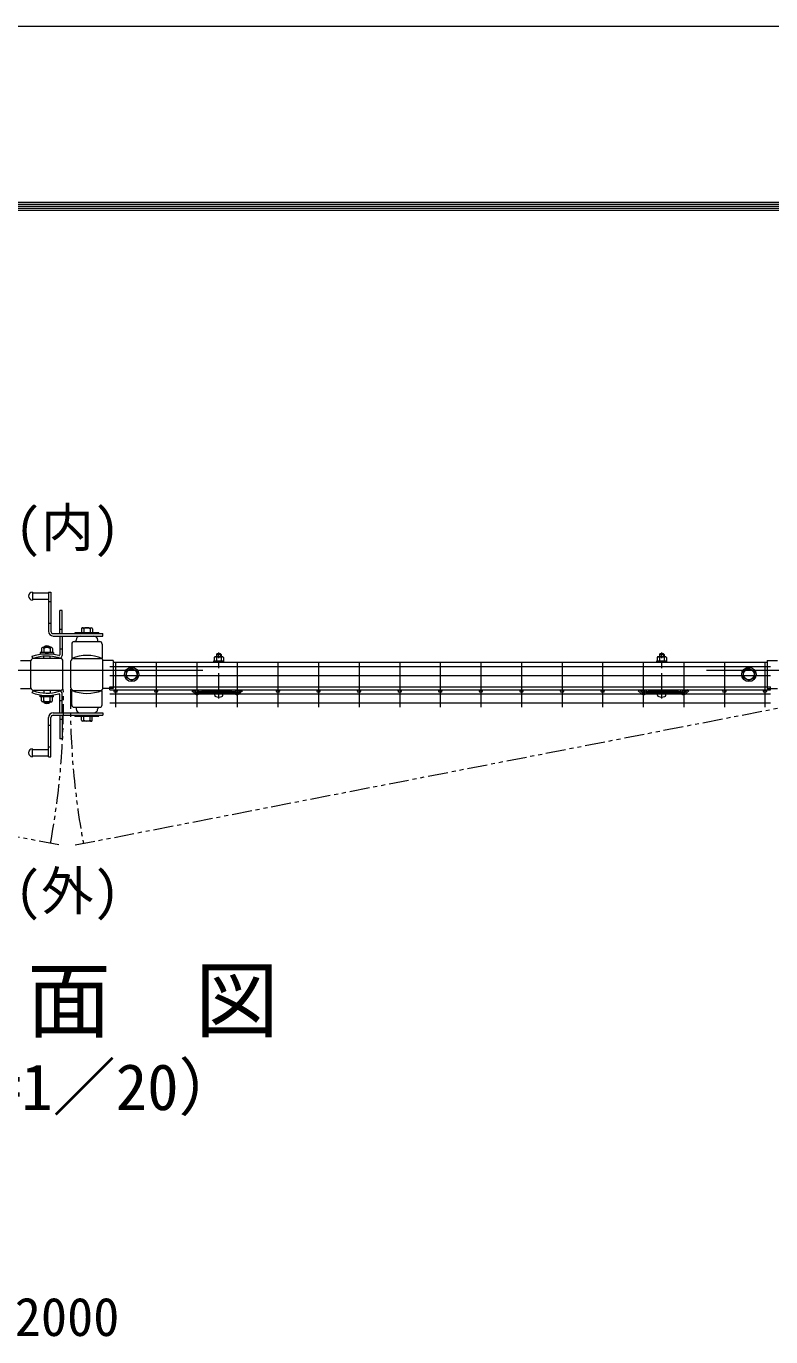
# Model space of a CAD drawing. Units: millimetres, scale not verified. Extents: x -4200 to 4200, y -2970 to 2970.
# Drawn here: x -123 to 809, y 1331 to 2970 of the extents above; entities that cross this region are included whole.
import ezdxf
from ezdxf.enums import TextEntityAlignment as Align

# ---------------------------------------------------------------- set-up
doc = ezdxf.new("R2010")
doc.units = ezdxf.units.MM
doc.header["$LTSCALE"] = 20
doc.linetypes.add('USER1', pattern=[50.8, 31.75, -6.35, 6.35, -6.35])
doc.linetypes.add('USER4', pattern=[2.5, 1.25, -0.25, 0.25, -0.25, 0.25, -0.25])
for name, color, linetype, lineweight in [('0-0_D-STR-DIM', 7, 'Continuous', 9), ('0-2_D-STR1', 1, 'Continuous', 18), ('0-3_D-BMK', 2, 'USER1', 13), ('0-4_D-STR-TXT', 7, 'Continuous', 9), ('0-5_D-STR3', 3, 'Continuous', 13), ('0-8_D-STR2', 7, 'Continuous', 9), ('0-D_D-TTL', 7, 'Continuous', 9)]:
    doc.layers.add(name, color=color, linetype=linetype, lineweight=lineweight)
doc.styles.add('ＭＳ ゴシック', font='')
doc.styles.get('ＭＳ ゴシック').set_extended_font_data('MS Gothic')

# ---------------------------------------------------------------- blocks, each defined once
blk = doc.blocks.new('A$C982ee5ca')
at = {"layer": '0-3_D-BMK'}
blk.add_line((0, -150), (0, 1008), dxfattribs=at)
at = {"layer": '0-5_D-STR3'}
for p, q in [((-125, 798), (125, 798)), ((-125, 766), (-125, 798)), ((-125, 766), (125, 766)), ((-115, 881.6), (-115, 798)), ((-115, 798), (115, 798)), ((-86.6, 898), (86.6, 898)), ((-46, 968), (-60, 954)), ((60, 954), (-60, 954)), ((-60, 954), (-60, 898)), ((-58.2, 881.6), (-58.2, 798)), ((-46, 968), (-46, 898)), ((46, 968), (-46, 968)), ((46, 968), (46, 898)), ((46, 968), (60, 954)), ((58.2, 881.6), (58.2, 798)), ((60, 954), (60, 898)), ((115, 881.6), (115, 798)), ((125, 766), (125, 798)), ((-125, 0), (125, 0)), ((-125, -32), (-125, 0)), ((125, -32), (125, 0)), ((-125, -32), (125, -32)), ((-103.7, -32), (103.7, -32)), ((-103.7, -62.5), (-103.7, -32)), ((103.7, -63.3), (103.7, -32))]:
    blk.add_line(p, q, dxfattribs=at)
for centre, radius, start, end in [((-86.6, 865.2), 32.8, 30, 150), ((0, 786.4), 111.5, 58.543, 121.457), ((86.6, 865.2), 32.8, 30, 150), ((-65.7, -62.5), 38, 180, 253.92714), ((1.3, 170), 280, 253.92714, 285.41383), ((65.7, -63.3), 38, 285.41383, 0)]:
    blk.add_arc(centre, radius, start, end, dxfattribs=at)

msp = doc.modelspace()

# ---------------------------------------------------------------- linework, layer by layer
at = {"layer": '0-2_D-STR1'}
for p, q in [((-129.74, 2176.62), (-116.68, 2176.62)), ((-116.74, 2142.37), (-116.74, 2175.97)), ((-79.94, 2179.17), (-113.54, 2179.17)), ((-76.74, 2142.37), (-76.74, 2175.97)), ((-66.74, 2142.37), (-66.74, 2175.97)), ((-63.54, 2179.17), (-29.94, 2179.17)), ((-13.74, 2176.62), (-26.81, 2176.62)), ((-26.74, 2142.37), (-26.74, 2175.97)), ((-13.74, 2176.62), (-13.74, 2141.72)), ((-13.74, 2174.67), (804.26, 2174.67)), ((804.26, 2176.6), (804.26, 2141.7)), ((804.26, 2176.6), (817.26, 2176.6)), ((-129.74, 2141.72), (-116.74, 2141.72)), ((-79.94, 2139.17), (-113.54, 2139.17)), ((-63.54, 2139.17), (-29.94, 2139.17)), ((-13.74, 2141.72), (-26.74, 2141.72)), ((-13.74, 2143.67), (804.26, 2143.67)), ((804.26, 2141.7), (817.26, 2141.7))]:
    msp.add_line(p, q, dxfattribs=at)
for centre, start, end in [((-113.54, 2175.97), 90.00003, 180), ((-79.94, 2175.97), 0, 90.00003), ((-63.54, 2175.97), 89.99997, 180), ((-29.94, 2175.97), 0, 89.99997), ((-113.54, 2142.37), 180, 269.99997), ((-79.94, 2142.37), 269.99997, 0), ((-63.54, 2142.37), 180, 270.00003), ((-29.94, 2142.37), 270.00003, 0)]:
    msp.add_arc(centre, 3.2, start, end, dxfattribs=at)
at = {"layer": '0-3_D-BMK'}
for p, q in [((98.26, 2164.17), (-301.74, 2164.17)), ((1128.26, 2164.17), (728.26, 2164.17))]:
    msp.add_line(p, q, dxfattribs=at)
at = {"layer": '0-3_D-BMK', "linetype": 'USER4'}
for p, q in [((-82, 1945.82), (-1018.94, 2128.37)), ((-61.49, 1945.82), (875.46, 2128.37))]:
    msp.add_line(p, q, dxfattribs=at)
for centre, start, end in [((-1035.74, 2123.67), 349.44142, 1.03068), ((892.26, 2123.67), 178.96932, 190.55858)]:
    msp.add_arc(centre, 959.66, start, end, dxfattribs=at)
at = {"layer": '0-5_D-STR3'}
for p, q in [((-114.74, 2262.19), (-114.74, 2252.19)), ((-114.74, 2261.19), (-94.74, 2261.19)), ((-114.74, 2253.19), (-94.74, 2253.19)), ((-94.74, 2262.19), (-94.74, 2213.19)), ((-94.74, 2262.19), (-91.74, 2262.19)), ((-94.74, 2250.19), (-91.74, 2250.19)), ((-91.74, 2262.19), (-91.74, 2213.19)), ((-77.74, 2239.17), (-80.74, 2239.17)), ((-80.74, 2210.17), (-80.74, 2239.17)), ((-77.74, 2210.17), (-77.74, 2239.17)), ((-94.74, 2223.19), (-91.74, 2223.19)), ((-77.74, 2215.17), (-80.74, 2215.17)), ((-53.53, 2216.23), (-53.53, 2211.15)), ((-52.14, 2217.64), (-41.34, 2217.64)), ((-50.75, 2216.23), (-50.75, 2211.19)), ((-42.74, 2216.23), (-42.74, 2211.19)), ((-39.93, 2216.23), (-39.93, 2211.23)), ((-88.74, 2210.19), (-26.74, 2210.19)), ((-88.74, 2207.19), (-26.74, 2207.19)), ((-80.74, 2207.17), (-80.74, 2183.79)), ((-77.74, 2207.17), (-77.74, 2182.67)), ((-65.74, 2197.19), (-65.74, 2179.19)), ((-62.74, 2200.19), (-30.74, 2200.19)), ((-31.74, 2211.19), (-61.74, 2211.19)), ((-61.74, 2211.19), (-61.74, 2210.19)), ((-60.24, 2200.19), (-60.24, 2202.19)), ((-33.24, 2200.19), (-33.24, 2202.19)), ((-31.74, 2211.19), (-31.74, 2210.19)), ((-27.74, 2197.19), (-27.74, 2179.19)), ((-26.74, 2207.19), (-26.74, 2210.19)), ((-113.72, 2179.17), (-115.74, 2181.39)), ((-88.34, 2186.51), (-105.14, 2186.51)), ((-105.14, 2186.51), (-105.14, 2184.91)), ((-105.14, 2184.91), (-88.34, 2184.91)), ((-103.55, 2191.55), (-103.55, 2186.55)), ((-91.35, 2192.95), (-102.15, 2192.95)), ((-100.75, 2193.55), (-100.75, 2192.94)), ((-100.75, 2193.55), (-92.74, 2193.55)), ((-100.75, 2191.55), (-100.75, 2186.51)), ((-100.75, 2179.17), (-100.75, 2181.98)), ((-100.25, 2193.89), (-100.25, 2192.94)), ((-93.24, 2193.9), (-93.24, 2192.97)), ((-92.74, 2193.55), (-92.74, 2192.97)), ((-92.74, 2191.55), (-92.74, 2186.51)), ((-92.74, 2179.17), (-92.74, 2181.98)), ((-89.96, 2191.55), (-89.96, 2186.47)), ((-88.34, 2186.51), (-88.34, 2184.91)), ((-80.74, 2191.17), (-77.74, 2191.17)), ((9.26, 2166.9), (2.26, 2162.86)), ((9.26, 2166.9), (16.26, 2162.86)), ((781.25, 2166.9), (774.25, 2162.86)), ((781.25, 2166.9), (788.25, 2162.86)), ((2.26, 2162.86), (2.26, 2155.44)), ((9.26, 2151.4), (2.26, 2155.44)), ((9.26, 2151.4), (16.26, 2155.44)), ((16.26, 2162.86), (16.26, 2155.44)), ((774.25, 2162.86), (774.25, 2155.44)), ((781.25, 2151.4), (774.25, 2155.44)), ((781.25, 2151.4), (788.25, 2155.44)), ((788.25, 2162.86), (788.25, 2155.44)), ((-113.72, 2138.67), (-115.74, 2136.45)), ((-105.14, 2132.93), (-88.34, 2132.93)), ((-103.55, 2126.29), (-103.55, 2131.29)), ((-100.75, 2139.17), (-100.75, 2135.86)), ((-100.75, 2126.29), (-100.75, 2131.33)), ((-92.74, 2139.17), (-92.74, 2135.86)), ((-92.74, 2126.29), (-92.74, 2131.33)), ((-89.96, 2126.29), (-89.96, 2131.37)), ((-88.34, 2131.33), (-88.34, 2132.93)), ((-80.74, 2111.17), (-80.74, 2134.05)), ((-77.74, 2111.17), (-77.74, 2135.17)), ((-65.74, 2121.15), (-65.74, 2139.15)), ((-27.74, 2121.15), (-27.74, 2139.15)), ((84.31, 2138.56), (85.35, 2139.77)), ((84.31, 2138.56), (89.02, 2134.5)), ((85.35, 2139.77), (90.06, 2135.71)), ((93.94, 2137.55), (91.96, 2135.74)), ((95.02, 2136.37), (93.04, 2134.56)), ((95.02, 2137.97), (97.52, 2137.97)), ((95.02, 2136.37), (137.02, 2136.37)), ((97.52, 2139.77), (134.52, 2139.77)), ((97.52, 2137.97), (97.52, 2139.77)), ((134.52, 2137.97), (97.52, 2137.97)), ((101.02, 2137.97), (101.02, 2136.37)), ((131.02, 2137.97), (131.02, 2136.37)), ((134.52, 2137.97), (134.52, 2139.77)), ((134.52, 2137.97), (137.02, 2137.97)), ((137.02, 2136.37), (139, 2134.56)), ((138.1, 2137.55), (140.08, 2135.74)), ((146.69, 2139.77), (141.98, 2135.71)), ((147.73, 2138.56), (143.02, 2134.5)), ((147.73, 2138.56), (146.69, 2139.77)), ((642.78, 2138.56), (643.82, 2139.77)), ((642.78, 2138.56), (647.49, 2134.5)), ((643.82, 2139.77), (648.53, 2135.71)), ((652.41, 2137.55), (650.43, 2135.74)), ((653.49, 2136.37), (651.51, 2134.56)), ((653.49, 2137.97), (655.99, 2137.97)), ((653.49, 2136.37), (695.49, 2136.37)), ((655.99, 2139.77), (692.99, 2139.77)), ((655.99, 2137.97), (655.99, 2139.77)), ((692.99, 2137.97), (655.99, 2137.97)), ((659.49, 2137.97), (659.49, 2136.37)), ((689.49, 2137.97), (689.49, 2136.37)), ((692.99, 2137.97), (692.99, 2139.77)), ((692.99, 2137.97), (695.49, 2137.97)), ((695.49, 2136.37), (697.47, 2134.56)), ((696.57, 2137.55), (698.55, 2135.74)), ((705.16, 2139.77), (700.45, 2135.71)), ((706.2, 2138.56), (701.49, 2134.5)), ((706.2, 2138.56), (705.16, 2139.77)), ((-91.35, 2124.88), (-102.15, 2124.88)), ((-100.75, 2124.29), (-100.75, 2124.9)), ((-100.75, 2124.29), (-92.74, 2124.29)), ((-100.25, 2123.95), (-100.25, 2124.9)), ((-93.24, 2123.94), (-93.24, 2124.87)), ((-92.74, 2124.29), (-92.74, 2124.87)), ((-80.74, 2126.67), (-77.74, 2126.67)), ((-62.74, 2118.15), (-30.74, 2118.15)), ((-60.24, 2118.15), (-60.24, 2116.15)), ((-33.24, 2118.15), (-33.24, 2116.15)), ((-94.74, 2056.15), (-94.74, 2105.15)), ((-91.74, 2056.15), (-91.74, 2105.15)), ((-88.74, 2111.15), (-26.74, 2111.15)), ((-88.74, 2108.15), (-26.74, 2108.15)), ((-80.74, 2108.17), (-80.74, 2078.67)), ((-77.74, 2102.67), (-80.74, 2102.67)), ((-77.74, 2108.17), (-77.74, 2078.67)), ((-61.74, 2107.15), (-61.74, 2108.15)), ((-61.74, 2107.15), (-31.74, 2107.15)), ((-53.55, 2102.11), (-53.55, 2107.11)), ((-41.35, 2100.7), (-52.15, 2100.7)), ((-50.75, 2102.11), (-50.75, 2107.15)), ((-42.74, 2102.11), (-42.74, 2107.15)), ((-39.96, 2102.11), (-39.96, 2107.19)), ((-31.74, 2107.15), (-31.74, 2108.15)), ((-26.74, 2111.15), (-26.74, 2108.15)), ((-91.74, 2095.15), (-94.74, 2095.15)), ((-114.74, 2056.15), (-114.74, 2066.15)), ((-91.74, 2068.15), (-94.74, 2068.15)), ((-77.74, 2078.67), (-80.74, 2078.67)), ((-114.74, 2065.15), (-94.74, 2065.15)), ((-114.74, 2057.15), (-94.74, 2057.15)), ((-94.74, 2056.15), (-91.74, 2056.15))]:
    msp.add_line(p, q, dxfattribs=at)
msp.add_lwpolyline([(-88.34, 2131.33), (-105.14, 2131.33), (-105.14, 2132.93)], dxfattribs=at)
for centre, radius in [((9.26, 2159.15), 9), ((9.26, 2159.15), 6.71), ((781.25, 2159.15), 9), ((781.25, 2159.15), 6.71)]:
    msp.add_circle(centre, radius, dxfattribs=at)
for centre, radius, start, end in [((-114.74, 2257.19), 5, 90.00001, 270), ((-88.74, 2213.19), 6, 180.00001, 269.99995), ((-88.74, 2213.19), 3, 180.00001, 270), ((-52.14, 2216.25), 1.39, 359.29981, 180.701), ((-46.75, 2211.22), 6.41, 51.35043, 128.64746), ((-41.34, 2216.23), 1.4, 0.08393, 179.91606), ((-62.74, 2197.19), 3, 90, 180.00001), ((-55.24, 2202.19), 5, 90.00001, 179.99999), ((-38.24, 2202.19), 5, 0, 90), ((-30.74, 2197.19), 3, 0, 90), ((-96.74, 2131.91), 53, 73.87238, 111.00754), ((-96.74, 2132.14), 50, 72.42905, 109.85261), ((-102.15, 2191.55), 1.4, 0.08393, 179.91608), ((-96.74, 2188.54), 6.41, 51.35253, 128.64959), ((-96.74, 2186.54), 6.41, 51.35253, 128.64959), ((-91.35, 2191.57), 1.39, 359.29901, 180.70018), ((-81.74, 2183.79), 1, 253.8728, 0.00001), ((-80.74, 2182.67), 3, 252.42887, 0.00001), ((-46.74, 2132.08), 50.8, 68.0365, 111.96349), ((-96.74, 2185.93), 53, 248.99246, 286.12762), ((-96.74, 2185.7), 50, 250.14739, 287.57095), ((-81.74, 2134.05), 1, 359.99999, 106.1272), ((-80.74, 2135.17), 3, 359.99999, 107.57113), ((-46.74, 2186.26), 50.8, 248.03652, 291.96351), ((90.99, 2136.8), 3.03, 229.26286, 312.38442), ((90.99, 2136.8), 1.43, 229.26286, 312.38442), ((95.02, 2136.37), 1.6, 90, 132.38442), ((137.02, 2136.37), 1.6, 47.61558, 90), ((141.05, 2136.8), 3.03, 227.61558, 310.73714), ((141.05, 2136.8), 1.43, 227.61558, 310.73714), ((649.46, 2136.8), 3.03, 229.26286, 312.38442), ((649.46, 2136.8), 1.43, 229.26286, 312.38442), ((653.49, 2136.37), 1.6, 90, 132.38442), ((695.49, 2136.37), 1.6, 47.61558, 90), ((699.52, 2136.8), 3.03, 227.61558, 310.73714), ((699.52, 2136.8), 1.43, 227.61558, 310.73714), ((-102.15, 2126.29), 1.4, 180.08392, 359.91607), ((-96.74, 2131.3), 6.41, 231.35041, 308.64747), ((-96.74, 2129.3), 6.41, 231.35041, 308.64747), ((-91.35, 2126.27), 1.39, 179.29982, 0.70099), ((-62.74, 2121.15), 3, 180.00001, 270), ((-55.24, 2116.15), 5, 180.00002, 270), ((-38.24, 2116.15), 5, 270, 0.00001), ((-30.74, 2121.15), 3, 270, 0.00001), ((-88.74, 2105.15), 6, 90.00006, 180.00001), ((-88.74, 2105.15), 3, 90.00001, 180.00001), ((-52.15, 2102.11), 1.4, 180.08393, 359.91608), ((-46.74, 2107.12), 6.41, 231.35042, 308.64748), ((-41.35, 2102.09), 1.39, 179.29981, 0.70101), ((-114.74, 2061.15), 5, 90, 270)]:
    msp.add_arc(centre, radius, start, end, dxfattribs=at)
at = {"layer": '0-8_D-STR2'}
for p, q in [((-17.88, 2168.97), (808.38, 2168.97)), ((-10.9, 2174.37), (-10.9, 2118.37)), ((39.87, 2174.37), (39.87, 2118.37)), ((90.64, 2174.37), (90.64, 2118.37)), ((141.41, 2174.37), (141.41, 2118.37)), ((192.18, 2174.37), (192.18, 2118.37)), ((242.95, 2174.37), (242.95, 2118.37)), ((293.72, 2174.37), (293.72, 2118.37)), ((344.49, 2174.37), (344.49, 2118.37)), ((395.25, 2174.37), (395.25, 2118.37)), ((446.03, 2174.37), (446.03, 2118.37)), ((496.8, 2174.37), (496.8, 2118.37)), ((547.57, 2174.37), (547.57, 2118.37)), ((598.34, 2174.37), (598.34, 2118.37)), ((649.11, 2174.37), (649.11, 2118.37)), ((699.88, 2174.37), (699.88, 2118.37)), ((750.65, 2174.37), (750.65, 2118.37)), ((801.42, 2174.37), (801.42, 2118.37)), ((-17.88, 2157.67), (808.38, 2157.67)), ((-17.9, 2143.67), (808.42, 2143.67)), ((-17.9, 2140.07), (-17.9, 2143.67)), ((-17.9, 2140.07), (808.42, 2140.07)), ((-17.88, 2135.07), (808.38, 2135.07)), ((808.42, 2140.07), (808.42, 2143.67)), ((-17.88, 2123.77), (808.38, 2123.77))]:
    msp.add_line(p, q, dxfattribs=at)
for centre in [(-10.9, 2138.27), (39.87, 2138.27), (90.64, 2138.27), (141.41, 2138.27), (192.18, 2138.27), (242.95, 2138.27), (293.72, 2138.27), (344.49, 2138.27), (395.26, 2138.27), (446.03, 2138.27), (496.8, 2138.27), (547.57, 2138.27), (598.34, 2138.27), (649.11, 2138.27), (699.88, 2138.27), (750.65, 2138.27), (801.42, 2138.27)]:
    msp.add_circle(centre, 1.8, dxfattribs=at)
at = {"layer": '0-D_D-TTL', "color": 2, "lineweight": 18}
msp.add_lwpolyline([(-4200, 2970), (4200, 2970), (4200, -2970), (-4200, -2970)], close=True, dxfattribs=at)
at = {"layer": '0-D_D-TTL'}
for points in [[(-3930, 2750), (3930, 2750), (3930, -2750), (-3930, -2750)], [(-3927.5, 2747.5), (3927.5, 2747.5), (3927.5, -2747.5), (-3927.5, -2747.5)], [(-3925, 2745), (3925, 2745), (3925, -2745), (-3925, -2745)], [(-3922.5, 2742.5), (3922.5, 2742.5), (3922.5, -2742.5), (-3922.5, -2742.5)], [(-3920, 2740), (3920, 2740), (3920, -2740), (-3920, -2740)]]:
    msp.add_lwpolyline(points, close=True, dxfattribs=at)

# ---------------------------------------------------------------- block references
at = {"layer": '0-0_D-STR-DIM', "xscale": 0.05, "yscale": 0.05}
for p in [(118.26, 2136.37), (672.26, 2136.37)]:
    msp.add_blockref('A$C982ee5ca', p, dxfattribs=at)

# ---------------------------------------------------------------- texts
at = {"layer": '0-0_D-STR-DIM', "style": 'ＭＳ ゴシック'}
msp.add_text('2000', height=48.09, dxfattribs=at).set_placement((-136.99, 1317.18), align=Align.BOTTOM_LEFT)
at = {"layer": '0-4_D-STR-TXT', "style": 'ＭＳ ゴシック'}
for s, height, p in [('(内)', 48.09, (-136.59, 2304.29)), ('(外)', 48.09, (-136.59, 1849.88)), ('平\u3000面\u3000図', 76.98, (-331.64, 1690.08)), ('（S=1／20）', 57.77, (-286.16, 1596.89))]:
    msp.add_text(s, height=height, dxfattribs=at).set_placement(p, align=Align.BOTTOM_LEFT)

doc.saveas('drawing.dxf')
